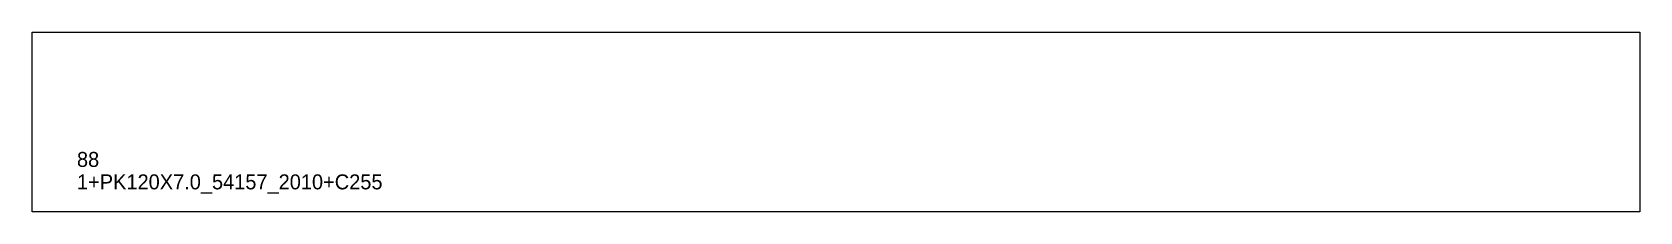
# Model space of a CAD drawing. Extents: x 0 to 1076, y 0 to 120.
import ezdxf

# ---------------------------------------------------------------- set-up
doc = ezdxf.new("R2010")
doc.units = 0
for name, color, linetype in [('CUT', 7, 'CONTINUOUS'), ('SCRIBE', 3, 'CONTINUOUS'), ('TEXT', 7, 'CONTINUOUS')]:
    doc.layers.add(name, color=color, linetype=linetype)

msp = doc.modelspace()

# ---------------------------------------------------------------- linework, layer by layer
at = {"layer": 'CUT', "color": 7, "linetype": 'CONTINUOUS'}
msp.add_lwpolyline([(0, 0), (0, 120), (1076, 120), (1076, 0)], close=True, dxfattribs=at)

# ---------------------------------------------------------------- texts
at = {"layer": 'SCRIBE', "color": 3}
msp.add_text('88', height=10, dxfattribs=at).set_placement((30, 30))
at = {"layer": 'TEXT', "color": 7}
msp.add_text('1+PK120X7.0_54157_2010+C255', height=10, dxfattribs=at).set_placement((30, 15))

doc.saveas('drawing.dxf')
